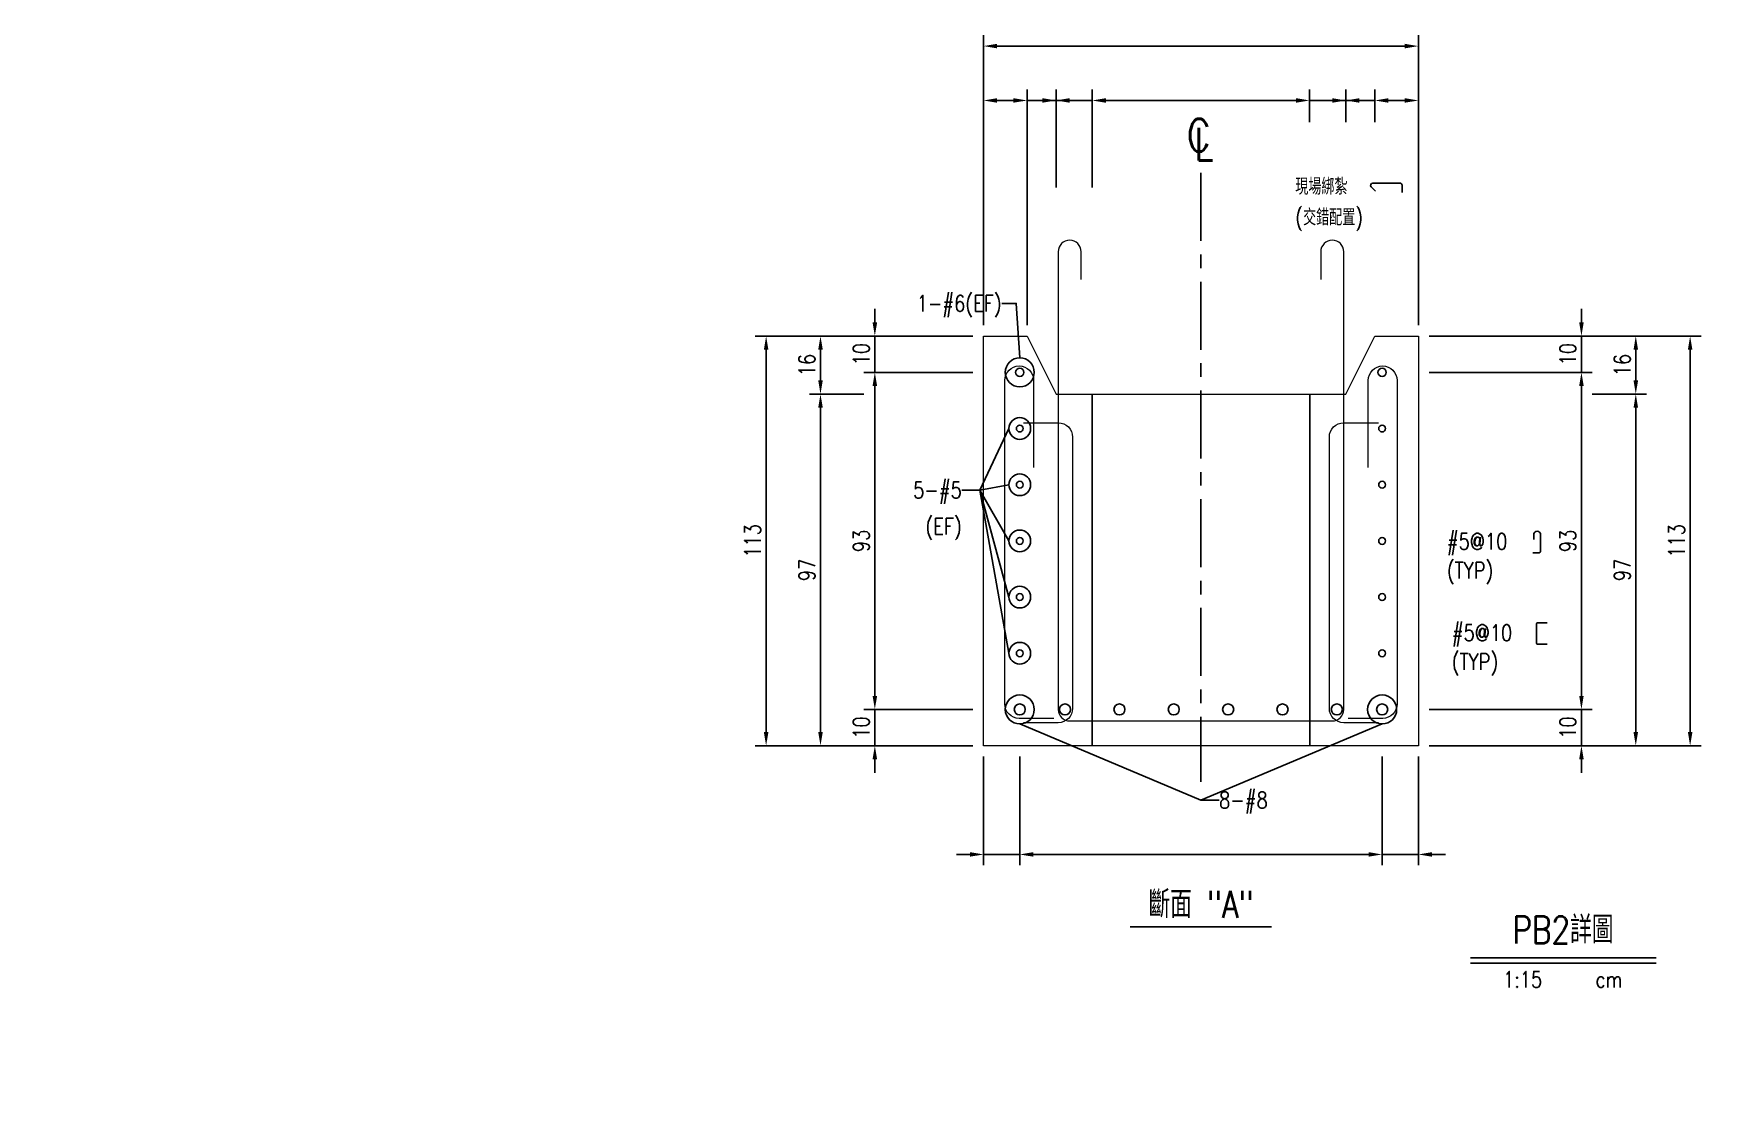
# Model space of a CAD drawing. Extents: x -4754 to 8167, y -19960 to 3841.
# Drawn here: x 7419.5 to 7887, y 1414.9 to 1712.6 of the extents above; entities that cross this region are included whole.
import ezdxf
from ezdxf.enums import TextEntityAlignment as Align

# ---------------------------------------------------------------- set-up
doc = ezdxf.new("R2010")
doc.units = 0
doc.header["$LTSCALE"] = 3
doc.linetypes.add('CENTER', pattern=[2, 1.25, -0.25, 0.25, -0.25])
doc.layers.get('0').update_dxf_attribs({"linetype": 'CONTINUOUS'})
doc.layers.add('HB_0', color=7, linetype='CONTINUOUS', transparency=0.5)
for name, color, linetype in [('HB_DIM', 1, 'CONTINUOUS'), ('HB_TXT_CTEXT', 2, 'CONTINUOUS'), ('鋼筋', 3, 'CONTINUOUS')]:
    doc.layers.add(name, color=color, linetype=linetype)
doc.styles.get("Standard").update_dxf_attribs({"font": 'ROMANS.shx', "width": 0.8, "bigfont": 'chineset.shx'})
doc.dimstyles.new('30', dxfattribs={"dimscale": 3, "dimtxt": 3, "dimasz": 2.5, "dimexe": 2, "dimexo": 2, "dimgap": 1, "dimtad": 1, "dimdsep": 46, "dimtxsty": 'Standard', "dimcen": 0, "dimclrd": 256, "dimclre": 256, "dimclrt": 2, "dimadec": 0, "dimazin": 0, "dimtfac": 1, "dimtix": 1, "dimtmove": 2, "dimatfit": 3, "dimfxl": 1, "dimtolj": 1, "dimtzin": 0, "dimarcsym": 0})

# ---------------------------------------------------------------- blocks, each defined once
blk = doc.blocks.new('beam_SectionA')
at = {"layer": 'HB_TXT_CTEXT', "color": 4, "linetype": 'Continuous'}
blk.add_line((-19.5, 0), (19.5, 0), dxfattribs=at)
at = {"layer": 'HB_TXT_CTEXT', "color": 4, "linetype": 'Continuous', "width": 0.8}
blk.add_text('斷面 "A"', height=7.5, rotation=360, dxfattribs=at).set_placement((0, 6.6), align=Align.MIDDLE)
blk = doc.blocks.new('beam_titleD')
at = {"layer": 'HB_TXT_CTEXT', "color": 3, "linetype": 'Continuous'}
blk.add_line((-25.6, 1.5), (25.6, 1.5), dxfattribs=at)
at = {"layer": 'HB_TXT_CTEXT', "color": 1, "linetype": 'Continuous'}
blk.add_line((-25.6, 0), (25.6, 0), dxfattribs=at)
at = {"color": 3, "linetype": 'Continuous', "width": 0.8}
blk.add_attdef('A', text='', height=7.5, dxfattribs=at).set_placement((-0.11, 9.63), align=Align.MIDDLE)
at = {"color": 2, "linetype": 'Continuous', "width": 0.8}
for tag, p in [('1:15', (-11.23, -4.5)), ('CM', (12.61, -4.49))]:
    blk.add_attdef(tag, text='', height=4.5, dxfattribs=at).set_placement(p, align=Align.MIDDLE)
blk = doc.blocks.new('cl')
at = {"layer": 'HB_TXT_CTEXT', "linetype": 'Continuous', "width": 0.8}
for s, p in [('C', (-0.18, 0.11)), ('L', (0.23, -0.56))]:
    blk.add_text(s, height=2.5, dxfattribs=at).set_placement(p, align=Align.MIDDLE)
blk = doc.blocks.new('*D758')
at = {"layer": 'HB_DIM', "linetype": 'Continuous', "lineweight": -2}
for p, q in [((7681.53, 1632.21), (7681.53, 1712.21)), ((7801.53, 1632.21), (7801.53, 1712.21)), ((7685.28, 1709.21), (7797.78, 1709.21))]:
    blk.add_line(p, q, dxfattribs=at)
at = {"layer": 'HB_DIM'}
for points in [[(7685.28, 1709.84), (7685.28, 1708.59), (7681.53, 1709.21)], [(7797.78, 1708.59), (7797.78, 1709.84), (7801.53, 1709.21)]]:
    blk.add_solid(points, dxfattribs=at)
at = {"layer": 'HB_DIM', "color": 2, "linetype": 'Continuous', "insert": (-3958.27, -1195.21), "char_height": 4.5, "attachment_point": 5, "rotation": 0}
blk.add_mtext('\\A1;120', dxfattribs=at)
blk = doc.blocks.new('*D759')
at = {"layer": 'HB_DIM', "linetype": 'Continuous', "lineweight": -2}
for p, q in [((7681.53, 1632.21), (7681.53, 1697.21)), ((7685.28, 1694.21), (7689.78, 1694.21)), ((7693.53, 1632.21), (7693.53, 1697.21))]:
    blk.add_line(p, q, dxfattribs=at)
at = {"layer": 'HB_DIM'}
for points in [[(7685.28, 1694.84), (7685.28, 1693.59), (7681.53, 1694.21)], [(7689.78, 1693.59), (7689.78, 1694.84), (7693.53, 1694.21)]]:
    blk.add_solid(points, dxfattribs=at)
at = {"layer": 'HB_DIM', "color": 2, "linetype": 'Continuous', "insert": (-3958.27, -1195.21), "char_height": 4.5, "attachment_point": 5, "rotation": 0}
blk.add_mtext('\\A1;12', dxfattribs=at)
blk = doc.blocks.new('*D760')
at = {"layer": 'HB_DIM', "linetype": 'Continuous', "lineweight": -2}
for p, q in [((7689.78, 1694.21), (7686.03, 1694.21)), ((7693.53, 1632.21), (7693.53, 1697.21)), ((7693.53, 1694.21), (7701.53, 1694.21)), ((7701.53, 1670.21), (7701.53, 1697.21)), ((7705.28, 1694.21), (7709.03, 1694.21))]:
    blk.add_line(p, q, dxfattribs=at)
at = {"layer": 'HB_DIM'}
for points in [[(7689.78, 1693.59), (7689.78, 1694.84), (7693.53, 1694.21)], [(7705.28, 1694.84), (7705.28, 1693.59), (7701.53, 1694.21)]]:
    blk.add_solid(points, dxfattribs=at)
at = {"layer": 'HB_DIM', "color": 2, "linetype": 'Continuous', "insert": (-3958.27, -1195.21), "char_height": 4.5, "attachment_point": 5, "rotation": 0}
blk.add_mtext('\\A1;8', dxfattribs=at)
blk = doc.blocks.new('*D761')
at = {"layer": 'HB_DIM', "linetype": 'Continuous', "lineweight": -2}
for p, q in [((7697.78, 1694.21), (7694.03, 1694.21)), ((7701.53, 1670.21), (7701.53, 1697.21)), ((7701.53, 1694.21), (7711.53, 1694.21)), ((7711.53, 1670.21), (7711.53, 1697.21)), ((7715.28, 1694.21), (7719.03, 1694.21))]:
    blk.add_line(p, q, dxfattribs=at)
at = {"layer": 'HB_DIM'}
for points in [[(7697.78, 1693.59), (7697.78, 1694.84), (7701.53, 1694.21)], [(7715.28, 1694.84), (7715.28, 1693.59), (7711.53, 1694.21)]]:
    blk.add_solid(points, dxfattribs=at)
at = {"layer": 'HB_DIM', "color": 2, "linetype": 'Continuous', "insert": (-3958.27, -1195.21), "char_height": 4.5, "attachment_point": 5, "rotation": 0}
blk.add_mtext('\\A1;10', dxfattribs=at)
blk = doc.blocks.new('*D762')
at = {"layer": 'HB_DIM', "linetype": 'Continuous', "lineweight": -2}
for p, q in [((7711.53, 1670.21), (7711.53, 1697.21)), ((7715.28, 1694.21), (7767.78, 1694.21)), ((7771.53, 1688.21), (7771.53, 1697.21))]:
    blk.add_line(p, q, dxfattribs=at)
at = {"layer": 'HB_DIM'}
for points in [[(7715.28, 1694.84), (7715.28, 1693.59), (7711.53, 1694.21)], [(7767.78, 1693.59), (7767.78, 1694.84), (7771.53, 1694.21)]]:
    blk.add_solid(points, dxfattribs=at)
at = {"layer": 'HB_DIM', "color": 2, "linetype": 'Continuous', "insert": (-3958.27, -1195.21), "char_height": 4.5, "attachment_point": 5, "rotation": 0}
blk.add_mtext('\\A1;60', dxfattribs=at)
blk = doc.blocks.new('*D763')
at = {"layer": 'HB_DIM', "linetype": 'Continuous', "lineweight": -2}
for p, q in [((7767.78, 1694.21), (7764.03, 1694.21)), ((7771.53, 1688.21), (7771.53, 1697.21)), ((7771.53, 1694.21), (7781.53, 1694.21)), ((7781.53, 1688.21), (7781.53, 1697.21)), ((7785.28, 1694.21), (7789.03, 1694.21))]:
    blk.add_line(p, q, dxfattribs=at)
at = {"layer": 'HB_DIM'}
for points in [[(7767.78, 1693.59), (7767.78, 1694.84), (7771.53, 1694.21)], [(7785.28, 1694.84), (7785.28, 1693.59), (7781.53, 1694.21)]]:
    blk.add_solid(points, dxfattribs=at)
at = {"layer": 'HB_DIM', "color": 2, "linetype": 'Continuous', "insert": (-3958.27, -1195.21), "char_height": 4.5, "attachment_point": 5, "rotation": 0}
blk.add_mtext('\\A1;10', dxfattribs=at)
blk = doc.blocks.new('*D764')
at = {"layer": 'HB_DIM', "linetype": 'Continuous', "lineweight": -2}
for p, q in [((7777.78, 1694.21), (7774.03, 1694.21)), ((7781.53, 1688.21), (7781.53, 1697.21)), ((7781.53, 1694.21), (7789.53, 1694.21)), ((7789.53, 1688.21), (7789.53, 1697.21)), ((7793.28, 1694.21), (7797.03, 1694.21))]:
    blk.add_line(p, q, dxfattribs=at)
at = {"layer": 'HB_DIM'}
for points in [[(7777.78, 1693.59), (7777.78, 1694.84), (7781.53, 1694.21)], [(7793.28, 1694.84), (7793.28, 1693.59), (7789.53, 1694.21)]]:
    blk.add_solid(points, dxfattribs=at)
at = {"layer": 'HB_DIM', "color": 2, "linetype": 'Continuous', "insert": (-3958.27, -1195.21), "char_height": 4.5, "attachment_point": 5, "rotation": 0}
blk.add_mtext('\\A1;8', dxfattribs=at)
blk = doc.blocks.new('*D765')
at = {"layer": 'HB_DIM', "linetype": 'Continuous', "lineweight": -2}
for p, q in [((7789.53, 1688.21), (7789.53, 1697.21)), ((7793.28, 1694.21), (7797.78, 1694.21)), ((7801.53, 1632.21), (7801.53, 1697.21))]:
    blk.add_line(p, q, dxfattribs=at)
at = {"layer": 'HB_DIM'}
for points in [[(7793.28, 1694.84), (7793.28, 1693.59), (7789.53, 1694.21)], [(7797.78, 1693.59), (7797.78, 1694.84), (7801.53, 1694.21)]]:
    blk.add_solid(points, dxfattribs=at)
at = {"layer": 'HB_DIM', "color": 2, "linetype": 'Continuous', "insert": (-3958.27, -1195.21), "char_height": 4.5, "attachment_point": 5, "rotation": 0}
blk.add_mtext('\\A1;12', dxfattribs=at)
blk = doc.blocks.new('*D766')
at = {"layer": 'HB_DIM', "linetype": 'Continuous', "lineweight": -2}
for p, q in [((7681.53, 1513.21), (7681.53, 1483.21)), ((7691.53, 1513.21), (7691.53, 1483.21)), ((7677.78, 1486.21), (7674.03, 1486.21)), ((7681.53, 1486.21), (7691.53, 1486.21)), ((7695.28, 1486.21), (7699.03, 1486.21))]:
    blk.add_line(p, q, dxfattribs=at)
at = {"layer": 'HB_DIM'}
for points in [[(7677.78, 1485.59), (7677.78, 1486.84), (7681.53, 1486.21)], [(7695.28, 1486.84), (7695.28, 1485.59), (7691.53, 1486.21)]]:
    blk.add_solid(points, dxfattribs=at)
at = {"layer": 'HB_DIM', "color": 2, "linetype": 'Continuous', "insert": (-3958.27, -1195.21), "char_height": 4.5, "attachment_point": 5, "rotation": 0}
blk.add_mtext('\\A1;10', dxfattribs=at)
blk = doc.blocks.new('*D767')
at = {"layer": 'HB_DIM', "linetype": 'Continuous', "lineweight": -2}
for p, q in [((7691.53, 1513.21), (7691.53, 1483.21)), ((7791.53, 1513.21), (7791.53, 1483.21)), ((7695.28, 1486.21), (7787.78, 1486.21))]:
    blk.add_line(p, q, dxfattribs=at)
at = {"layer": 'HB_DIM'}
for points in [[(7695.28, 1486.84), (7695.28, 1485.59), (7691.53, 1486.21)], [(7787.78, 1485.59), (7787.78, 1486.84), (7791.53, 1486.21)]]:
    blk.add_solid(points, dxfattribs=at)
at = {"layer": 'HB_DIM', "color": 2, "linetype": 'Continuous', "insert": (-3958.27, -1195.21), "char_height": 4.5, "attachment_point": 5, "rotation": 0}
blk.add_mtext('\\A1;100', dxfattribs=at)
blk = doc.blocks.new('*D768')
at = {"layer": 'HB_DIM', "linetype": 'Continuous', "lineweight": -2}
for p, q in [((7791.53, 1513.21), (7791.53, 1483.21)), ((7801.53, 1513.21), (7801.53, 1483.21)), ((7787.78, 1486.21), (7784.03, 1486.21)), ((7791.53, 1486.21), (7801.53, 1486.21)), ((7805.28, 1486.21), (7809.03, 1486.21))]:
    blk.add_line(p, q, dxfattribs=at)
at = {"layer": 'HB_DIM'}
for points in [[(7787.78, 1485.59), (7787.78, 1486.84), (7791.53, 1486.21)], [(7805.28, 1486.84), (7805.28, 1485.59), (7801.53, 1486.21)]]:
    blk.add_solid(points, dxfattribs=at)
at = {"layer": 'HB_DIM', "color": 2, "linetype": 'Continuous', "insert": (-3958.27, -1195.21), "char_height": 4.5, "attachment_point": 5, "rotation": 0}
blk.add_mtext('\\A1;10', dxfattribs=at)
blk = doc.blocks.new('*D769')
at = {"layer": 'HB_DIM', "linetype": 'Continuous', "lineweight": -2}
for p, q in [((7678.53, 1629.21), (7618.53, 1629.21)), ((7621.53, 1625.46), (7621.53, 1519.96)), ((7678.53, 1516.21), (7618.53, 1516.21))]:
    blk.add_line(p, q, dxfattribs=at)
at = {"layer": 'HB_DIM'}
for points in [[(7622.16, 1625.46), (7620.91, 1625.46), (7621.53, 1629.21)], [(7620.91, 1519.96), (7622.16, 1519.96), (7621.53, 1516.21)]]:
    blk.add_solid(points, dxfattribs=at)
at = {"layer": 'HB_DIM', "color": 2, "linetype": 'Continuous', "insert": (7617.78, 1572.71), "char_height": 4.5, "attachment_point": 5, "rotation": 90}
blk.add_mtext('\\A1;113', dxfattribs=at)
blk = doc.blocks.new('*D770')
at = {"layer": 'HB_DIM', "linetype": 'Continuous', "lineweight": -2}
for p, q in [((7648.53, 1629.21), (7633.53, 1629.21)), ((7636.53, 1625.46), (7636.53, 1616.96)), ((7648.53, 1613.21), (7633.53, 1613.21))]:
    blk.add_line(p, q, dxfattribs=at)
at = {"layer": 'HB_DIM'}
for points in [[(7637.16, 1625.46), (7635.91, 1625.46), (7636.53, 1629.21)], [(7635.91, 1616.96), (7637.16, 1616.96), (7636.53, 1613.21)]]:
    blk.add_solid(points, dxfattribs=at)
at = {"layer": 'HB_DIM', "color": 2, "linetype": 'Continuous', "insert": (7632.78, 1621.21), "char_height": 4.5, "attachment_point": 5, "rotation": 90}
blk.add_mtext('\\A1;16', dxfattribs=at)
blk = doc.blocks.new('*D771')
at = {"layer": 'HB_DIM', "linetype": 'Continuous', "lineweight": -2}
for p, q in [((7648.53, 1613.21), (7633.53, 1613.21)), ((7636.53, 1609.46), (7636.53, 1519.96)), ((7648.53, 1516.21), (7633.53, 1516.21))]:
    blk.add_line(p, q, dxfattribs=at)
at = {"layer": 'HB_DIM'}
for points in [[(7637.16, 1609.46), (7635.91, 1609.46), (7636.53, 1613.21)], [(7635.91, 1519.96), (7637.16, 1519.96), (7636.53, 1516.21)]]:
    blk.add_solid(points, dxfattribs=at)
at = {"layer": 'HB_DIM', "color": 2, "linetype": 'Continuous', "insert": (7632.78, 1564.71), "char_height": 4.5, "attachment_point": 5, "rotation": 90}
blk.add_mtext('\\A1;97', dxfattribs=at)
blk = doc.blocks.new('*D772')
at = {"layer": 'HB_DIM', "linetype": 'Continuous', "lineweight": -2}
for p, q in [((7651.53, 1632.96), (7651.53, 1636.71)), ((7678.53, 1629.21), (7648.53, 1629.21)), ((7651.53, 1629.21), (7651.53, 1619.21)), ((7678.53, 1619.21), (7648.53, 1619.21)), ((7651.53, 1615.46), (7651.53, 1611.71))]:
    blk.add_line(p, q, dxfattribs=at)
at = {"layer": 'HB_DIM'}
for points in [[(7650.91, 1632.96), (7652.16, 1632.96), (7651.53, 1629.21)], [(7652.16, 1615.46), (7650.91, 1615.46), (7651.53, 1619.21)]]:
    blk.add_solid(points, dxfattribs=at)
at = {"layer": 'HB_DIM', "color": 2, "linetype": 'Continuous', "insert": (7647.78, 1624.21), "char_height": 4.5, "attachment_point": 5, "rotation": 90}
blk.add_mtext('\\A1;10', dxfattribs=at)
blk = doc.blocks.new('*D773')
at = {"layer": 'HB_DIM', "linetype": 'Continuous', "lineweight": -2}
for p, q in [((7678.53, 1619.21), (7648.53, 1619.21)), ((7651.53, 1615.46), (7651.53, 1529.96)), ((7678.53, 1526.21), (7648.53, 1526.21))]:
    blk.add_line(p, q, dxfattribs=at)
at = {"layer": 'HB_DIM'}
for points in [[(7652.16, 1615.46), (7650.91, 1615.46), (7651.53, 1619.21)], [(7650.91, 1529.96), (7652.16, 1529.96), (7651.53, 1526.21)]]:
    blk.add_solid(points, dxfattribs=at)
at = {"layer": 'HB_DIM', "color": 2, "linetype": 'Continuous', "insert": (7647.78, 1572.71), "char_height": 4.5, "attachment_point": 5, "rotation": 90}
blk.add_mtext('\\A1;93', dxfattribs=at)
blk = doc.blocks.new('*D774')
at = {"layer": 'HB_DIM', "linetype": 'Continuous', "lineweight": -2}
for p, q in [((7651.53, 1529.96), (7651.53, 1533.71)), ((7678.53, 1526.21), (7648.53, 1526.21)), ((7651.53, 1526.21), (7651.53, 1516.21)), ((7678.53, 1516.21), (7648.53, 1516.21)), ((7651.53, 1512.46), (7651.53, 1508.71))]:
    blk.add_line(p, q, dxfattribs=at)
at = {"layer": 'HB_DIM'}
for points in [[(7650.91, 1529.96), (7652.16, 1529.96), (7651.53, 1526.21)], [(7652.16, 1512.46), (7650.91, 1512.46), (7651.53, 1516.21)]]:
    blk.add_solid(points, dxfattribs=at)
at = {"layer": 'HB_DIM', "color": 2, "linetype": 'Continuous', "insert": (7647.78, 1521.21), "char_height": 4.5, "attachment_point": 5, "rotation": 90}
blk.add_mtext('\\A1;10', dxfattribs=at)
blk = doc.blocks.new('*D775')
at = {"layer": 'HB_DIM', "linetype": 'Continuous', "lineweight": -2}
for p, q in [((7804.53, 1629.21), (7879.53, 1629.21)), ((7876.53, 1625.46), (7876.53, 1519.96)), ((7804.53, 1516.21), (7879.53, 1516.21))]:
    blk.add_line(p, q, dxfattribs=at)
at = {"layer": 'HB_DIM'}
for points in [[(7877.16, 1625.46), (7875.91, 1625.46), (7876.53, 1629.21)], [(7875.91, 1519.96), (7877.16, 1519.96), (7876.53, 1516.21)]]:
    blk.add_solid(points, dxfattribs=at)
at = {"layer": 'HB_DIM', "color": 2, "linetype": 'Continuous', "insert": (7872.78, 1572.71), "char_height": 4.5, "attachment_point": 5, "rotation": 90}
blk.add_mtext('\\A1;113', dxfattribs=at)
blk = doc.blocks.new('*D776')
at = {"layer": 'HB_DIM', "linetype": 'Continuous', "lineweight": -2}
for p, q in [((7849.53, 1629.21), (7864.53, 1629.21)), ((7861.53, 1625.46), (7861.53, 1616.96)), ((7849.53, 1613.21), (7864.53, 1613.21))]:
    blk.add_line(p, q, dxfattribs=at)
at = {"layer": 'HB_DIM'}
for points in [[(7862.16, 1625.46), (7860.91, 1625.46), (7861.53, 1629.21)], [(7860.91, 1616.96), (7862.16, 1616.96), (7861.53, 1613.21)]]:
    blk.add_solid(points, dxfattribs=at)
at = {"layer": 'HB_DIM', "color": 2, "linetype": 'Continuous', "insert": (7857.78, 1621.21), "char_height": 4.5, "attachment_point": 5, "rotation": 90}
blk.add_mtext('\\A1;16', dxfattribs=at)
blk = doc.blocks.new('*D777')
at = {"layer": 'HB_DIM', "linetype": 'Continuous', "lineweight": -2}
for p, q in [((7849.53, 1613.21), (7864.53, 1613.21)), ((7861.53, 1609.46), (7861.53, 1519.96)), ((7849.53, 1516.21), (7864.53, 1516.21))]:
    blk.add_line(p, q, dxfattribs=at)
at = {"layer": 'HB_DIM'}
for points in [[(7862.16, 1609.46), (7860.91, 1609.46), (7861.53, 1613.21)], [(7860.91, 1519.96), (7862.16, 1519.96), (7861.53, 1516.21)]]:
    blk.add_solid(points, dxfattribs=at)
at = {"layer": 'HB_DIM', "color": 2, "linetype": 'Continuous', "insert": (7857.78, 1564.71), "char_height": 4.5, "attachment_point": 5, "rotation": 90}
blk.add_mtext('\\A1;97', dxfattribs=at)
blk = doc.blocks.new('*D778')
at = {"layer": 'HB_DIM', "linetype": 'Continuous', "lineweight": -2}
for p, q in [((7846.53, 1632.96), (7846.53, 1636.71)), ((7804.53, 1629.21), (7849.53, 1629.21)), ((7846.53, 1629.21), (7846.53, 1619.21)), ((7804.53, 1619.21), (7849.53, 1619.21)), ((7846.53, 1615.46), (7846.53, 1611.71))]:
    blk.add_line(p, q, dxfattribs=at)
at = {"layer": 'HB_DIM'}
for points in [[(7845.91, 1632.96), (7847.16, 1632.96), (7846.53, 1629.21)], [(7847.16, 1615.46), (7845.91, 1615.46), (7846.53, 1619.21)]]:
    blk.add_solid(points, dxfattribs=at)
at = {"layer": 'HB_DIM', "color": 2, "linetype": 'Continuous', "insert": (7842.78, 1624.21), "char_height": 4.5, "attachment_point": 5, "rotation": 90}
blk.add_mtext('\\A1;10', dxfattribs=at)
blk = doc.blocks.new('*D779')
at = {"layer": 'HB_DIM', "linetype": 'Continuous', "lineweight": -2}
for p, q in [((7804.53, 1619.21), (7849.53, 1619.21)), ((7846.53, 1615.46), (7846.53, 1529.96)), ((7804.53, 1526.21), (7849.53, 1526.21))]:
    blk.add_line(p, q, dxfattribs=at)
at = {"layer": 'HB_DIM'}
for points in [[(7847.16, 1615.46), (7845.91, 1615.46), (7846.53, 1619.21)], [(7845.91, 1529.96), (7847.16, 1529.96), (7846.53, 1526.21)]]:
    blk.add_solid(points, dxfattribs=at)
at = {"layer": 'HB_DIM', "color": 2, "linetype": 'Continuous', "insert": (7842.78, 1572.71), "char_height": 4.5, "attachment_point": 5, "rotation": 90}
blk.add_mtext('\\A1;93', dxfattribs=at)
blk = doc.blocks.new('*D780')
at = {"layer": 'HB_DIM', "linetype": 'Continuous', "lineweight": -2}
for p, q in [((7846.53, 1529.96), (7846.53, 1533.71)), ((7804.53, 1526.21), (7849.53, 1526.21)), ((7846.53, 1526.21), (7846.53, 1516.21)), ((7804.53, 1516.21), (7849.53, 1516.21)), ((7846.53, 1512.46), (7846.53, 1508.71))]:
    blk.add_line(p, q, dxfattribs=at)
at = {"layer": 'HB_DIM'}
for points in [[(7845.91, 1529.96), (7847.16, 1529.96), (7846.53, 1526.21)], [(7847.16, 1512.46), (7845.91, 1512.46), (7846.53, 1516.21)]]:
    blk.add_solid(points, dxfattribs=at)
at = {"layer": 'HB_DIM', "color": 2, "linetype": 'Continuous', "insert": (7842.78, 1521.21), "char_height": 4.5, "attachment_point": 5, "rotation": 90}
blk.add_mtext('\\A1;10', dxfattribs=at)
blk = doc.blocks.new('C')
at = {"color": 3, "linetype": 'Continuous'}
blk.add_circle((0, 0), 1.2, dxfattribs=at)
blk = doc.blocks.new('rebar_Tie_135_90')
at = {"layer": '鋼筋', "color": 7, "linetype": 'Continuous'}
blk.add_lwpolyline([(22.36, -1.26), (21.17, -0.07, -0.668179), (21.6, 0.96), (29.11, 0.96, -0.414214), (29.71, 0.36), (29.71, -1.6)], format="xyb", dxfattribs=at)
at = {"color": 2, "linetype": 'Continuous', "width": 0.8}
for tag, p in [('現場綁紮', (0.23, 0.01)), ('(交錯配置)', (0.23, -8.49))]:
    blk.add_attdef(tag, text='', height=4.5, dxfattribs=at).set_placement(p, align=Align.MIDDLE_LEFT)
blk = doc.blocks.new('rebar_Tie_90_90')
at = {"layer": 'HB_TXT_CTEXT', "linetype": 'Continuous'}
blk.add_lwpolyline([(26.39, 2.57), (23.61, 2.57, 0.414214), (23.45, 2.41), (23.45, -3.18, 0.414214), (23.61, -3.34), (26.39, -3.34)], format="xyb", dxfattribs=at)
at = {"color": 2, "linetype": 'Continuous', "width": 0.8}
for tag, p in [('D16@10', (0.05, -0.19)), ('(TYP)', (0.05, -8.19))]:
    blk.add_attdef(tag, text='', height=4.5, dxfattribs=at).set_placement(p, align=Align.MIDDLE_LEFT)
blk = doc.blocks.new('rebar_Tie_180_90')
at = {"layer": 'HB_TXT_CTEXT', "linetype": 'Continuous'}
blk.add_lwpolyline([(23.94, 0.5), (23.94, 1.85, -1), (25.86, 1.85), (25.86, -2.57, -0.414214), (25.26, -3.17), (23.73, -3.17)], format="xyb", dxfattribs=at)
at = {"color": 2, "linetype": 'Continuous', "width": 0.8}
for tag, p in [('D16@10', (0, 0)), ('(TYP)', (0, -8))]:
    blk.add_attdef(tag, text='', height=4.5, dxfattribs=at).set_placement(p, align=Align.MIDDLE_LEFT)
blk = doc.blocks.new('*D1140')
at = {"layer": 'HB_DIM', "linetype": 'Continuous', "lineweight": -2}
for p, q in [((7969.25, 1632.58), (7969.25, 1712.58)), ((8089.25, 1632.58), (8089.25, 1712.58)), ((7973, 1709.58), (8085.5, 1709.58))]:
    blk.add_line(p, q, dxfattribs=at)
at = {"layer": 'HB_DIM'}
for points in [[(7973, 1710.2), (7973, 1708.95), (7969.25, 1709.58)], [(8085.5, 1708.95), (8085.5, 1710.2), (8089.25, 1709.58)]]:
    blk.add_solid(points, dxfattribs=at)
at = {"layer": 'HB_DIM', "color": 2, "linetype": 'Continuous', "insert": (-3958.27, -1195.21), "char_height": 4.5, "attachment_point": 5, "rotation": 0}
blk.add_mtext('\\A1;120', dxfattribs=at)
blk = doc.blocks.new('*D1141')
at = {"layer": 'HB_DIM', "linetype": 'Continuous', "lineweight": -2}
for p, q in [((7969.25, 1632.58), (7969.25, 1697.58)), ((7981.25, 1632.58), (7981.25, 1697.58)), ((7973, 1694.58), (7977.5, 1694.58))]:
    blk.add_line(p, q, dxfattribs=at)
at = {"layer": 'HB_DIM'}
for points in [[(7973, 1695.2), (7973, 1693.95), (7969.25, 1694.58)], [(7977.5, 1693.95), (7977.5, 1695.2), (7981.25, 1694.58)]]:
    blk.add_solid(points, dxfattribs=at)
at = {"layer": 'HB_DIM', "color": 2, "linetype": 'Continuous', "insert": (-3958.27, -1195.21), "char_height": 4.5, "attachment_point": 5, "rotation": 0}
blk.add_mtext('\\A1;12', dxfattribs=at)
blk = doc.blocks.new('*D1142')
at = {"layer": 'HB_DIM', "linetype": 'Continuous', "lineweight": -2}
for p, q in [((7981.25, 1632.58), (7981.25, 1697.58)), ((7989.25, 1670.58), (7989.25, 1697.58)), ((7977.5, 1694.58), (7973.75, 1694.58)), ((7981.25, 1694.58), (7989.25, 1694.58)), ((7993, 1694.58), (7996.75, 1694.58))]:
    blk.add_line(p, q, dxfattribs=at)
at = {"layer": 'HB_DIM'}
for points in [[(7977.5, 1693.95), (7977.5, 1695.2), (7981.25, 1694.58)], [(7993, 1695.2), (7993, 1693.95), (7989.25, 1694.58)]]:
    blk.add_solid(points, dxfattribs=at)
at = {"layer": 'HB_DIM', "color": 2, "linetype": 'Continuous', "insert": (-3958.27, -1195.21), "char_height": 4.5, "attachment_point": 5, "rotation": 0}
blk.add_mtext('\\A1;8', dxfattribs=at)
blk = doc.blocks.new('*D1143')
at = {"layer": 'HB_DIM', "linetype": 'Continuous', "lineweight": -2}
for p, q in [((7989.25, 1670.58), (7989.25, 1697.58)), ((7999.25, 1670.58), (7999.25, 1697.58)), ((7985.5, 1694.58), (7981.75, 1694.58)), ((7989.25, 1694.58), (7999.25, 1694.58)), ((8003, 1694.58), (8006.75, 1694.58))]:
    blk.add_line(p, q, dxfattribs=at)
at = {"layer": 'HB_DIM'}
for points in [[(7985.5, 1693.95), (7985.5, 1695.2), (7989.25, 1694.58)], [(8003, 1695.2), (8003, 1693.95), (7999.25, 1694.58)]]:
    blk.add_solid(points, dxfattribs=at)
at = {"layer": 'HB_DIM', "color": 2, "linetype": 'Continuous', "insert": (-3958.27, -1195.21), "char_height": 4.5, "attachment_point": 5, "rotation": 0}
blk.add_mtext('\\A1;10', dxfattribs=at)
blk = doc.blocks.new('*D1144')
at = {"layer": 'HB_DIM', "linetype": 'Continuous', "lineweight": -2}
for p, q in [((7999.25, 1670.58), (7999.25, 1697.58)), ((8059.25, 1688.58), (8059.25, 1697.58)), ((8003, 1694.58), (8055.5, 1694.58))]:
    blk.add_line(p, q, dxfattribs=at)
at = {"layer": 'HB_DIM'}
for points in [[(8003, 1695.2), (8003, 1693.95), (7999.25, 1694.58)], [(8055.5, 1693.95), (8055.5, 1695.2), (8059.25, 1694.58)]]:
    blk.add_solid(points, dxfattribs=at)
at = {"layer": 'HB_DIM', "color": 2, "linetype": 'Continuous', "insert": (-3958.27, -1195.21), "char_height": 4.5, "attachment_point": 5, "rotation": 0}
blk.add_mtext('\\A1;60', dxfattribs=at)
blk = doc.blocks.new('*D1145')
at = {"layer": 'HB_DIM', "linetype": 'Continuous', "lineweight": -2}
for p, q in [((8059.25, 1688.58), (8059.25, 1697.58)), ((8069.25, 1688.58), (8069.25, 1697.58)), ((8055.5, 1694.58), (8051.75, 1694.58)), ((8059.25, 1694.58), (8069.25, 1694.58)), ((8073, 1694.58), (8076.75, 1694.58))]:
    blk.add_line(p, q, dxfattribs=at)
at = {"layer": 'HB_DIM'}
for points in [[(8055.5, 1693.95), (8055.5, 1695.2), (8059.25, 1694.58)], [(8073, 1695.2), (8073, 1693.95), (8069.25, 1694.58)]]:
    blk.add_solid(points, dxfattribs=at)
at = {"layer": 'HB_DIM', "color": 2, "linetype": 'Continuous', "insert": (-3958.27, -1195.21), "char_height": 4.5, "attachment_point": 5, "rotation": 0}
blk.add_mtext('\\A1;10', dxfattribs=at)
blk = doc.blocks.new('*D1146')
at = {"layer": 'HB_DIM', "linetype": 'Continuous', "lineweight": -2}
for p, q in [((8069.25, 1688.58), (8069.25, 1697.58)), ((8077.25, 1688.58), (8077.25, 1697.58)), ((8065.5, 1694.58), (8061.75, 1694.58)), ((8069.25, 1694.58), (8077.25, 1694.58)), ((8081, 1694.58), (8084.75, 1694.58))]:
    blk.add_line(p, q, dxfattribs=at)
at = {"layer": 'HB_DIM'}
for points in [[(8065.5, 1693.95), (8065.5, 1695.2), (8069.25, 1694.58)], [(8081, 1695.2), (8081, 1693.95), (8077.25, 1694.58)]]:
    blk.add_solid(points, dxfattribs=at)
at = {"layer": 'HB_DIM', "color": 2, "linetype": 'Continuous', "insert": (-3958.27, -1195.21), "char_height": 4.5, "attachment_point": 5, "rotation": 0}
blk.add_mtext('\\A1;8', dxfattribs=at)
blk = doc.blocks.new('*D1147')
at = {"layer": 'HB_DIM', "linetype": 'Continuous', "lineweight": -2}
for p, q in [((8077.25, 1688.58), (8077.25, 1697.58)), ((8089.25, 1632.58), (8089.25, 1697.58)), ((8081, 1694.58), (8085.5, 1694.58))]:
    blk.add_line(p, q, dxfattribs=at)
at = {"layer": 'HB_DIM'}
for points in [[(8081, 1695.2), (8081, 1693.95), (8077.25, 1694.58)], [(8085.5, 1693.95), (8085.5, 1695.2), (8089.25, 1694.58)]]:
    blk.add_solid(points, dxfattribs=at)
at = {"layer": 'HB_DIM', "color": 2, "linetype": 'Continuous', "insert": (-3958.27, -1195.21), "char_height": 4.5, "attachment_point": 5, "rotation": 0}
blk.add_mtext('\\A1;12', dxfattribs=at)
blk = doc.blocks.new('*D1148')
at = {"layer": 'HB_DIM', "linetype": 'Continuous', "lineweight": -2}
for p, q in [((7969.25, 1513.58), (7969.25, 1483.58)), ((7979.25, 1513.58), (7979.25, 1483.58)), ((7965.5, 1486.58), (7961.75, 1486.58)), ((7969.25, 1486.58), (7979.25, 1486.58)), ((7983, 1486.58), (7986.75, 1486.58))]:
    blk.add_line(p, q, dxfattribs=at)
at = {"layer": 'HB_DIM'}
for points in [[(7965.5, 1485.95), (7965.5, 1487.2), (7969.25, 1486.58)], [(7983, 1487.2), (7983, 1485.95), (7979.25, 1486.58)]]:
    blk.add_solid(points, dxfattribs=at)
at = {"layer": 'HB_DIM', "color": 2, "linetype": 'Continuous', "insert": (-3958.27, -1195.21), "char_height": 4.5, "attachment_point": 5, "rotation": 0}
blk.add_mtext('\\A1;10', dxfattribs=at)
blk = doc.blocks.new('*D1149')
at = {"layer": 'HB_DIM', "linetype": 'Continuous', "lineweight": -2}
for p, q in [((7979.25, 1513.58), (7979.25, 1483.58)), ((8079.25, 1513.58), (8079.25, 1483.58)), ((7983, 1486.58), (8075.5, 1486.58))]:
    blk.add_line(p, q, dxfattribs=at)
at = {"layer": 'HB_DIM'}
for points in [[(7983, 1487.2), (7983, 1485.95), (7979.25, 1486.58)], [(8075.5, 1485.95), (8075.5, 1487.2), (8079.25, 1486.58)]]:
    blk.add_solid(points, dxfattribs=at)
at = {"layer": 'HB_DIM', "color": 2, "linetype": 'Continuous', "insert": (-3958.27, -1195.21), "char_height": 4.5, "attachment_point": 5, "rotation": 0}
blk.add_mtext('\\A1;100', dxfattribs=at)
blk = doc.blocks.new('*D1150')
at = {"layer": 'HB_DIM', "linetype": 'Continuous', "lineweight": -2}
for p, q in [((8079.25, 1513.58), (8079.25, 1483.58)), ((8089.25, 1513.58), (8089.25, 1483.58)), ((8075.5, 1486.58), (8071.75, 1486.58)), ((8079.25, 1486.58), (8089.25, 1486.58)), ((8093, 1486.58), (8096.75, 1486.58))]:
    blk.add_line(p, q, dxfattribs=at)
at = {"layer": 'HB_DIM'}
for points in [[(8075.5, 1485.95), (8075.5, 1487.2), (8079.25, 1486.58)], [(8093, 1487.2), (8093, 1485.95), (8089.25, 1486.58)]]:
    blk.add_solid(points, dxfattribs=at)
at = {"layer": 'HB_DIM', "color": 2, "linetype": 'Continuous', "insert": (-3958.27, -1195.21), "char_height": 4.5, "attachment_point": 5, "rotation": 0}
blk.add_mtext('\\A1;10', dxfattribs=at)

msp = doc.modelspace()

# ---------------------------------------------------------------- linework, layer by layer
at = {"layer": 'HB_0', "lineweight": 5}
for p, q in [((7681.534, 1516.211, -20), (7681.534, 1629.211, -20)), ((7681.534, 1629.211, -20), (7693.534, 1629.211, -20)), ((7693.534, 1629.211, -20), (7701.534, 1613.211, -20)), ((7781.534, 1613.211, -20), (7789.534, 1629.211, -20)), ((7789.534, 1629.211, -20), (7801.534, 1629.211, -20)), ((7801.534, 1629.211, -20), (7801.534, 1516.211, -20)), ((7701.534, 1613.211, -20), (7706.534, 1613.211, -20)), ((7706.534, 1613.211, -20), (7711.534, 1613.211)), ((7711.534, 1613.211), (7711.534, 1516.211)), ((7711.534, 1516.211), (7711.534, 1613.211)), ((7711.534, 1613.211), (7771.534, 1613.211)), ((7771.534, 1516.211), (7771.534, 1613.211)), ((7771.534, 1613.211), (7776.534, 1613.211, -20)), ((7771.534, 1613.211), (7771.534, 1516.211)), ((7776.534, 1613.211, -20), (7781.534, 1613.211, -20)), ((7706.534, 1516.211, -20), (7681.534, 1516.211, -20)), ((7711.534, 1516.211), (7706.534, 1516.211, -20)), ((7771.534, 1516.211), (7711.534, 1516.211)), ((7776.534, 1516.211, -20), (7771.534, 1516.211)), ((7801.534, 1516.211, -20), (7776.534, 1516.211, -20))]:
    msp.add_line(p, q, dxfattribs=at)
at = {"layer": 'HB_0', "color": 1, "linetype": 'CENTER', "ltscale": 5}
msp.add_lwpolyline([(7741.534, 1674.211), (7741.534, 1506.211)], dxfattribs=at)
at = {"layer": 'HB_DIM', "color": 1, "linetype": 'Continuous'}
for points in [[(7751.534, 1652.466, 0, 1.25, 0), (7753.334, 1655.466, 0, 0, 0), (7762.334, 1670.466, 0, 0, 0), (7767.334, 1670.466, 0, 0, 0)], [(7795.664, 1572.556, 0, 1.25, 0), (7799.414, 1572.556, 0, 0, 0), (7809.414, 1572.556, 0, 0, 0)], [(7776.969, 1547.556, 0, 1.25, 0), (7780.719, 1547.556, 0, 0, 0), (7810.719, 1547.556, 0, 0, 0)]]:
    msp.add_lwpolyline(points, format="xyseb", dxfattribs=at)
for points in [[(7691.534, 1623.211), (7690.534, 1638.211), (7686.534, 1638.211)], [(7688.534, 1603.711), (7680.534, 1586.711)], [(7680.534, 1586.711), (7675.534, 1586.711)], [(7688.534, 1588.211), (7680.534, 1586.711)], [(7688.534, 1541.711), (7680.534, 1586.711)], [(7688.534, 1557.211), (7680.534, 1586.711)], [(7688.534, 1572.711), (7680.534, 1586.711)], [(7741.534, 1501.211), (7691.534, 1522.211)], [(7741.534, 1501.211), (7791.534, 1522.211)], [(7741.534, 1501.211), (7746.534, 1501.211)]]:
    msp.add_lwpolyline(points, dxfattribs=at)
for centre, radius in [((7691.534, 1619.211), 4), ((7691.534, 1603.711), 3), ((7691.534, 1588.211), 3), ((7691.534, 1572.711), 3), ((7691.534, 1557.211), 3), ((7691.534, 1541.711), 3), ((7691.534, 1526.211), 4), ((7791.534, 1526.211), 4)]:
    msp.add_circle(centre, radius, dxfattribs=at)
at = {"layer": '鋼筋', "lineweight": 5}
for p, q in [((7702.129, 1652.466, -10), (7702.129, 1526.211, -10)), ((7708.479, 1644.846, -10), (7708.479, 1652.466, -10)), ((7774.589, 1652.466, -10), (7774.589, 1644.846, -10)), ((7780.939, 1526.211, -10), (7780.939, 1652.466, -10)), ((7687.404, 1527.724, -5), (7687.404, 1616.986, -5)), ((7695.354, 1616.986, -5), (7695.354, 1592.974, -5)), ((7787.714, 1592.974, -5), (7787.714, 1616.986, -5)), ((7795.664, 1616.986, -5), (7795.664, 1527.724, -5)), ((7692.584, 1605.301, -3.41), (7702.124, 1605.301, -3.41)), ((7780.944, 1605.301, -3.41), (7790.484, 1605.301, -3.41)), ((7706.099, 1601.326, -3.41), (7706.099, 1526.531, -3.41)), ((7776.969, 1526.531, -3.41), (7776.969, 1601.326, -3.41)), ((7700.919, 1523.749, -5), (7691.379, 1523.749, -5)), ((7702.124, 1522.556, -3.41), (7692.584, 1522.556, -3.41)), ((7705.304, 1523.036, -10), (7777.764, 1523.036, -10)), ((7790.484, 1522.556, -3.41), (7780.944, 1522.556, -3.41)), ((7791.689, 1523.749, -5), (7782.149, 1523.749, -5))]:
    msp.add_line(p, q, dxfattribs=at)
for centre, start, end in [((7705.304, 1652.466, -10), 0, 180), ((7777.764, 1652.466, -10), 0, 180), ((7705.304, 1526.211, -10), 180, 270), ((7777.764, 1526.211, -10), 270, 0)]:
    msp.add_arc(centre, 3.175, start, end, dxfattribs=at)
at = {"layer": '鋼筋', "lineweight": 5, "extrusion": (1.22465e-16, -3.81292e-32, -1)}
for centre, start, end in [((-7691.379, 1616.986, 5), 0, 180), ((-7691.379, 1527.724, 5), 270, 0)]:
    msp.add_arc(centre, 3.975, start, end, dxfattribs=at)
at = {"layer": '鋼筋', "lineweight": 5, "extrusion": (-1.22465e-16, 2.23376e-32, -1)}
for centre, start, end in [((-7791.689, 1616.986, 5), 0, 180), ((-7791.689, 1527.724, 5), 180, 270)]:
    msp.add_arc(centre, 3.975, start, end, dxfattribs=at)
at = {"layer": '鋼筋', "lineweight": 5, "extrusion": (-1.22465e-16, 2.24964e-32, -1)}
for centre, start, end in [((-7702.124, 1601.326, 3.41), 90, 180), ((-7702.124, 1526.531, 3.41), 180, 270)]:
    msp.add_arc(centre, 3.975, start, end, dxfattribs=at)
at = {"layer": '鋼筋', "lineweight": 5, "extrusion": (1.22465e-16, -4.35288e-32, -1)}
for centre, start, end in [((-7780.944, 1601.326, 3.41), 0, 90), ((-7780.944, 1526.531, 3.41), 270, 0)]:
    msp.add_arc(centre, 3.975, start, end, dxfattribs=at)

# ---------------------------------------------------------------- block references
at = {"layer": 'HB_0', "linetype": 'Continuous', "xscale": 3.6, "yscale": 3.6, "zscale": 3.6}
msp.add_blockref('cl', (7741.534, 1684.211, 490), dxfattribs=at)
at = {"layer": 'HB_DIM', "linetype": 'Continuous'}
for name, p, values in [('rebar_Tie_135_90', (7767.334, 1670.466), {'現場綁紮': '現場綁紮', '(交錯配置)': '(交錯配置)'}), ('rebar_Tie_180_90', (7809.414, 1572.556, -5), {'D16@10': '#5@10', '(TYP)': '(TYP)'}), ('rebar_Tie_90_90', (7810.719, 1547.556, -5), {'D16@10': '#5@10', '(TYP)': '(TYP)'})]:
    msp.add_blockref(name, p, dxfattribs=at).add_auto_attribs(values)
at = {"layer": 'HB_TXT_CTEXT', "color": 0, "linetype": 'Continuous', "rotation": 360}
msp.add_blockref('beam_SectionA', (7741.534, 1466.211), dxfattribs=at)
msp.add_blockref('beam_titleD', (7841.534, 1456.211), dxfattribs=at).add_auto_attribs({'A': 'PB2詳圖', '1:15': '1:15', 'CM': 'cm'})
at = {"layer": '鋼筋', "linetype": 'Continuous'}
for p, xscale, yscale, zscale in [((7691.534, 1619.211), 0.955, 0.955, 0.955), ((7791.534, 1619.211), 0.955, 0.955, 0.955), ((7691.534, 1603.711), 0.795, 0.795, 0.795), ((7791.534, 1603.711), 0.795, 0.795, 0.795), ((7691.534, 1588.211), 0.795, 0.795, 0.795), ((7791.534, 1588.211), 0.795, 0.795, 0.795), ((7691.534, 1572.711), 0.795, 0.795, 0.795), ((7791.534, 1572.711), 0.795, 0.795, 0.795), ((7691.534, 1557.211), 0.795, 0.795, 0.795), ((7791.534, 1557.211), 0.795, 0.795, 0.795), ((7691.534, 1541.711), 0.795, 0.795, 0.795), ((7791.534, 1541.711), 0.795, 0.795, 0.795), ((7691.534, 1526.211), 1.27, 1.27, 1.27), ((7704.034, 1526.211), 1.27, 1.27, 1.27), ((7719.034, 1526.211), 1.27, 1.27, 1.27), ((7734.034, 1526.211), 1.27, 1.27, 1.27), ((7749.034, 1526.211), 1.27, 1.27, 1.27), ((7764.034, 1526.211), 1.27, 1.27, 1.27), ((7779.034, 1526.211), 1.27, 1.27, 1.27), ((7791.534, 1526.211), 1.27, 1.27, 1.27)]:
    msp.add_blockref('C', p, dxfattribs=dict(at, xscale=xscale, yscale=yscale, zscale=zscale))

# ---------------------------------------------------------------- texts
at = {"layer": 'HB_DIM', "color": 2, "linetype": 'Continuous', "width": 0.8}
for s, p in [('1-#6(EF)', (7686.534, 1638.211)), ('5-#5', (7675.534, 1586.711)), ('(EF)', (7675.534, 1576.711))]:
    msp.add_text(s, height=4.5, dxfattribs=at).set_placement(p, align=Align.MIDDLE_RIGHT)
msp.add_text('8-#8', height=4.5, dxfattribs=at).set_placement((7746.534, 1501.211), align=Align.MIDDLE_LEFT)

# ---------------------------------------------------------------- dimensions: what is measured, and where the dimension line sits
at = {"layer": 'HB_DIM', "linetype": 'Continuous'}
for base, p1, p2, picture in [((8089.252, 1709.577), (7969.252, 1629.577, -20), (8089.252, 1629.577, -20), '*D1140'), ((7801.534, 1709.211), (7681.534, 1629.211, -20), (7801.534, 1629.211, -20), '*D758'), ((7981.252, 1694.577), (7969.252, 1629.577, -20), (7981.252, 1629.577, -20), '*D1141'), ((7999.252, 1694.577), (7989.252, 1667.577, -20), (7999.252, 1667.577, -20), '*D1143'), ((8059.252, 1694.577), (7999.252, 1667.577, -20), (8059.252, 1685.577, -20), '*D1144'), ((8069.252, 1694.577), (8059.252, 1685.577, -20), (8069.252, 1685.577, -20), '*D1145'), ((8089.252, 1694.577), (8077.252, 1685.577, -20), (8089.252, 1629.577, -20), '*D1147'), ((7989.252, 1694.577), (7981.252, 1629.577, -20), (7989.252, 1667.577, -20), '*D1142'), ((8077.252, 1694.577), (8069.252, 1685.577, -20), (8077.252, 1685.577, -20), '*D1146'), ((7693.534, 1694.211), (7681.534, 1629.211, -20), (7693.534, 1629.211, -20), '*D759'), ((7711.534, 1694.211), (7701.534, 1667.211, -20), (7711.534, 1667.211, -20), '*D761'), ((7771.534, 1694.211), (7711.534, 1667.211, -20), (7771.534, 1685.211, -20), '*D762'), ((7781.534, 1694.211), (7771.534, 1685.211, -20), (7781.534, 1685.211, -20), '*D763'), ((7801.534, 1694.211), (7789.534, 1685.211, -20), (7801.534, 1629.211, -20), '*D765'), ((7701.534, 1694.211), (7693.534, 1629.211, -20), (7701.534, 1667.211, -20), '*D760'), ((7789.534, 1694.211), (7781.534, 1685.211, -20), (7789.534, 1685.211, -20), '*D764'), ((8079.252, 1486.577), (7979.252, 1516.577, -20), (8079.252, 1516.577, -20), '*D1149'), ((7791.534, 1486.211), (7691.534, 1516.211, -20), (7791.534, 1516.211, -20), '*D767'), ((7979.252, 1486.577), (7969.252, 1516.577, -20), (7979.252, 1516.577, -20), '*D1148'), ((8089.252, 1486.577), (8079.252, 1516.577, -20), (8089.252, 1516.577, -20), '*D1150'), ((7691.534, 1486.211), (7681.534, 1516.211, -20), (7691.534, 1516.211, -20), '*D766'), ((7801.534, 1486.211), (7791.534, 1516.211, -20), (7801.534, 1516.211, -20), '*D768')]:
    dim = msp.add_linear_dim(base=base, p1=p1, p2=p2, angle=0, dimstyle='30', override={"dimscale": 1.5, "dimpost": '<>'}, dxfattribs=at)
    dim.commit()
    dim.dimension.update_dxf_attribs({"geometry": picture, "text_midpoint": (-3958.267, -1195.214), "dimtype": 160})
for base, p1, p2, picture, middle in [((7651.534, 1619.211), (7681.534, 1629.211, -20), (7681.534, 1619.211, -20), '*D772', (7647.784, 1624.211)), ((7846.534, 1619.211), (7801.534, 1629.211, -20), (7801.534, 1619.211, -20), '*D778', (7842.784, 1624.211)), ((7621.534, 1516.211), (7681.534, 1629.211, -20), (7681.534, 1516.211, -20), '*D769', (7617.784, 1572.711)), ((7636.534, 1613.211), (7651.534, 1629.211, -20), (7651.534, 1613.211, -20), '*D770', (7632.784, 1621.211)), ((7876.534, 1516.211), (7801.534, 1629.211, -20), (7801.534, 1516.211, -20), '*D775', (7872.784, 1572.711)), ((7861.534, 1613.211), (7846.534, 1629.211, -20), (7846.534, 1613.211, -20), '*D776', (7857.784, 1621.211)), ((7651.534, 1526.211), (7681.534, 1619.211, -20), (7681.534, 1526.211, -20), '*D773', (7647.784, 1572.711)), ((7846.534, 1526.211), (7801.534, 1619.211, -20), (7801.534, 1526.211, -20), '*D779', (7842.784, 1572.711)), ((7636.534, 1516.211), (7651.534, 1613.211, -20), (7651.534, 1516.211, -20), '*D771', (7632.784, 1564.711)), ((7861.534, 1516.211), (7846.534, 1613.211, -20), (7846.534, 1516.211, -20), '*D777', (7857.784, 1564.711)), ((7651.534, 1516.211), (7681.534, 1526.211, -20), (7681.534, 1516.211, -20), '*D774', (7647.784, 1521.211)), ((7846.534, 1516.211), (7801.534, 1526.211, -20), (7801.534, 1516.211, -20), '*D780', (7842.784, 1521.211))]:
    dim = msp.add_linear_dim(base=base, p1=p1, p2=p2, angle=90, dimstyle='30', override={"dimscale": 1.5, "dimtad": 4, "dimpost": '<>'}, dxfattribs=at)
    dim.commit()
    dim.dimension.update_dxf_attribs({"geometry": picture, "text_midpoint": middle})

doc.saveas('drawing.dxf')
